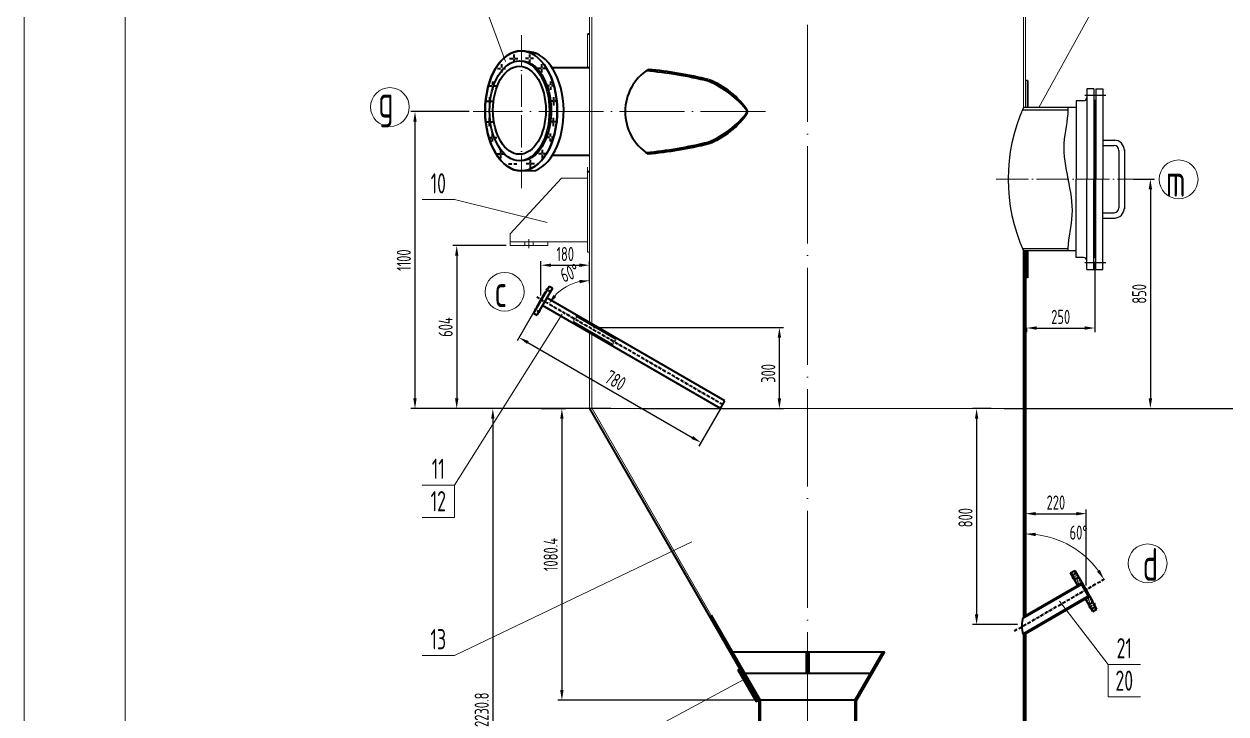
# Model space of a CAD drawing. Header units: millimetres. Extents: x -26868 to -17958, y -12097 to 518.
# Drawn here: x -26868 to -22413, y -6666 to -4110 of the extents above; entities that cross this region are included whole.
import ezdxf
from ezdxf.enums import TextEntityAlignment as Align

# ---------------------------------------------------------------- set-up
doc = ezdxf.new("R2010")
doc.units = ezdxf.units.MM
for name, pattern in [('ACAD_ISO02W100', [11, 8, -3]), ('ACAD_ISO04W100', [30, 24, -3, 0, -3]), ('ACAD_ISO10W100', [18.7, 12, -3, 0.7, -3]), ('CENTER', [2, 1.25, -0.25, 0.25, -0.25])]:
    doc.linetypes.add(name, pattern=pattern)
for name, color, linetype in [('1', 4, 'Continuous'), ('2', 3, 'Continuous'), ('4', 1, 'CENTER')]:
    doc.layers.add(name, color=color, linetype=linetype)
for name, color, linetype, lineweight in [('中心线', 1, 'ACAD_ISO04W100', 18), ('中粗线', 3, 'Continuous', 35), ('标注', 7, 'Continuous', 18), ('标注层', 7, 'Continuous', 18), ('细实线', 7, 'Continuous', 18), ('虚线', 2, 'ACAD_ISO02W100', 18)]:
    doc.layers.add(name, color=color, linetype=linetype, lineweight=lineweight)
doc.styles.add('HGCAD', font='gbenor.shx', dxfattribs={"width": 0.75, "bigfont": 'gbcbig.shx'})
doc.dimstyles.new('HGCAD$0', dxfattribs={"dimscale": 15, "dimtxt": 3.5, "dimasz": 2.5, "dimexe": 1, "dimexo": 1, "dimgap": 1, "dimtad": 1, "dimdsep": 46, "dimtxsty": 'HGCAD', "dimcen": 0, "dimadec": 1, "dimazin": 0, "dimtfac": 1, "dimtmove": 0, "dimatfit": 1, "dimfxl": 1, "dimarcsym": 0})
doc.dimstyles.new('HGCAD$2', dxfattribs={"dimscale": 15, "dimtxt": 3.5, "dimasz": 2.5, "dimexe": 1, "dimexo": 1, "dimgap": 1, "dimtad": 2, "dimtih": 1, "dimdsep": 46, "dimtxsty": 'HGCAD', "dimcen": 0, "dimazin": 0, "dimtfac": 1, "dimtmove": 0, "dimatfit": 1, "dimfxl": 1, "dimarcsym": 0})

# ---------------------------------------------------------------- blocks, each defined once
blk = doc.blocks.new('HGCAD#HGTFTK~A1Z~HGCAD图框')
at = {"layer": '细实线', "color": 7}
blk.add_lwpolyline([(10, -10), (-584, -10), (-584, 831), (10, 831)], close=True, dxfattribs=at)
at = {"layer": '细实线', "color": 2}
blk.add_lwpolyline([(0, 0), (-559, 0), (-559, 821), (0, 821)], close=True, dxfattribs=at)
blk = doc.blocks.new('*D51')
at = {"layer": 'Defpoints', "color": 0, "ltscale": 15}
for p in [(-25203.6, -4434.6), (-25419, -5534.6), (-24678, -5534.6)]:
    blk.add_point(p, dxfattribs=at)
at = {"layer": '标注', "color": 0, "lineweight": -2, "ltscale": 15}
for p, q in [((-25218.6, -4434.6), (-25434, -4434.6)), ((-25419, -4472.1), (-25419, -5497.1)), ((-24693, -5534.6), (-25434, -5534.6))]:
    blk.add_line(p, q, dxfattribs=at)
at = {"layer": '标注', "color": 0, "ltscale": 15}
for points in [[(-25425.3, -4472.1), (-25412.8, -4472.1), (-25419, -4434.6)], [(-25425.3, -5497.1), (-25412.8, -5497.1), (-25419, -5534.6)]]:
    blk.add_solid(points, dxfattribs=at)
at = {"layer": '标注', "color": 0, "ltscale": 15, "insert": (-25460.3, -4984.6), "char_height": 52.5, "attachment_point": 5, "rotation": 90, "style": 'HGCAD'}
blk.add_mtext('1100', dxfattribs=at)
blk = doc.blocks.new('*D52')
at = {"layer": 'Defpoints', "color": 0, "ltscale": 15}
for p in [(-23267.9, -5534.6), (-23337.3, -6334.6), (-23171.2, -6334.6)]:
    blk.add_point(p, dxfattribs=at)
at = {"layer": '标注', "color": 0, "lineweight": -2, "ltscale": 15}
for p, q in [((-23282.9, -5534.6), (-23352.3, -5534.6)), ((-23337.3, -5572.1), (-23337.3, -6297.1)), ((-23186.2, -6334.6), (-23352.3, -6334.6))]:
    blk.add_line(p, q, dxfattribs=at)
at = {"layer": '标注', "color": 0, "ltscale": 15}
for points in [[(-23343.6, -5572.1), (-23331.1, -5572.1), (-23337.3, -5534.6)], [(-23343.6, -6297.1), (-23331.1, -6297.1), (-23337.3, -6334.6)]]:
    blk.add_solid(points, dxfattribs=at)
at = {"layer": '标注', "color": 0, "ltscale": 15, "insert": (-23378.6, -5938.6), "char_height": 52.5, "attachment_point": 5, "rotation": 90, "style": 'HGCAD'}
blk.add_mtext('800', dxfattribs=at)
blk = doc.blocks.new('*D14')
at = {"layer": 'Defpoints', "color": 0, "ltscale": 15}
for p in [(-24772.1, -5234.6), (-24068.3, -5234.6), (-24601, -5534.6)]:
    blk.add_point(p, dxfattribs=at)
at = {"layer": '标注', "color": 0, "lineweight": -2, "ltscale": 15}
for p, q in [((-24757.1, -5234.6), (-24053.3, -5234.6)), ((-24068.3, -5497.1), (-24068.3, -5272.1)), ((-24586, -5534.6), (-24053.3, -5534.6))]:
    blk.add_line(p, q, dxfattribs=at)
at = {"layer": '标注', "color": 0, "ltscale": 15}
for points in [[(-24074.6, -5272.1), (-24062.1, -5272.1), (-24068.3, -5234.6)], [(-24074.6, -5497.1), (-24062.1, -5497.1), (-24068.3, -5534.6)]]:
    blk.add_solid(points, dxfattribs=at)
at = {"layer": '标注', "color": 0, "ltscale": 15, "insert": (-24109.6, -5404.2), "char_height": 52.5, "attachment_point": 5, "rotation": 90, "style": 'HGCAD'}
blk.add_mtext('300', dxfattribs=at)
blk = doc.blocks.new('*D18')
at = {"layer": 'Defpoints', "color": 0, "ltscale": 15}
for p in [(-23126.5, -1534.6), (-23250.3, -5534.6), (-22121.8, -5534.6)]:
    blk.add_point(p, dxfattribs=at)
at = {"layer": '标注', "color": 0, "lineweight": -2, "ltscale": 15}
for p, q in [((-23111.5, -1534.6), (-22106.8, -1534.6)), ((-22121.8, -1572.1), (-22121.8, -5497.1)), ((-23235.3, -5534.6), (-22106.8, -5534.6))]:
    blk.add_line(p, q, dxfattribs=at)
at = {"layer": '标注', "color": 0, "ltscale": 15}
for points in [[(-22128, -1572.1), (-22115.5, -1572.1), (-22121.8, -1534.6)], [(-22128, -5497.1), (-22115.5, -5497.1), (-22121.8, -5534.6)]]:
    blk.add_solid(points, dxfattribs=at)
at = {"layer": '标注', "color": 0, "ltscale": 15, "insert": (-22163, -3534.6), "char_height": 52.5, "attachment_point": 5, "rotation": 90, "style": 'HGCAD'}
blk.add_mtext('4000', dxfattribs=at)
blk = doc.blocks.new('*D56')
at = {"layer": 'Defpoints', "color": 0, "ltscale": 15}
for p in [(-22770.3, -4684.6), (-22770.3, -5534.6), (-22693.3, -5534.6)]:
    blk.add_point(p, dxfattribs=at)
at = {"layer": '标注', "color": 0, "lineweight": -2, "ltscale": 15}
for p, q in [((-22755.3, -4684.6), (-22678.3, -4684.6)), ((-22693.3, -4722.1), (-22693.3, -5497.1)), ((-22755.3, -5534.6), (-22678.3, -5534.6))]:
    blk.add_line(p, q, dxfattribs=at)
at = {"layer": '标注', "color": 0, "ltscale": 15}
for points in [[(-22699.5, -4722.1), (-22687, -4722.1), (-22693.3, -4684.6)], [(-22699.5, -5497.1), (-22687, -5497.1), (-22693.3, -5534.6)]]:
    blk.add_solid(points, dxfattribs=at)
at = {"layer": '标注', "color": 0, "ltscale": 15, "insert": (-22734.5, -5109.6), "char_height": 52.5, "attachment_point": 5, "rotation": 90, "style": 'HGCAD'}
blk.add_mtext('850', dxfattribs=at)
blk = doc.blocks.new('*D57')
at = {"layer": 'Defpoints', "color": 0, "ltscale": 15}
for p in [(-24772.1, -5003.4), (-24772.1, -5084.3), (-24952.1, -5130.6)]:
    blk.add_point(p, dxfattribs=at)
at = {"layer": '标注', "color": 0, "lineweight": -2, "ltscale": 15}
for p, q in [((-24952.1, -5115.6), (-24952.1, -4988.4)), ((-24772.1, -5069.3), (-24772.1, -4988.4)), ((-24914.6, -5003.4), (-24809.6, -5003.4))]:
    blk.add_line(p, q, dxfattribs=at)
at = {"layer": '标注', "color": 0, "ltscale": 15}
for points in [[(-24914.6, -4997.2), (-24914.6, -5009.7), (-24952.1, -5003.4)], [(-24809.6, -4997.2), (-24809.6, -5009.7), (-24772.1, -5003.4)]]:
    blk.add_solid(points, dxfattribs=at)
at = {"layer": '标注', "color": 0, "ltscale": 15, "insert": (-24862.1, -4962.2), "char_height": 52.5, "attachment_point": 5, "style": 'HGCAD'}
blk.add_mtext('180', dxfattribs=at)
blk = doc.blocks.new('*D50')
at = {"layer": 'Defpoints', "color": 0, "ltscale": 15}
for p in [(-22899.3, -4975.6), (-23152.1, -5220.8), (-22899.3, -5236)]:
    blk.add_point(p, dxfattribs=at)
at = {"layer": '标注', "color": 0, "lineweight": -2, "ltscale": 15}
for p, q in [((-22899.3, -4990.6), (-22899.3, -5251)), ((-23152.1, -5235.8), (-23152.1, -5251)), ((-23114.6, -5236), (-22936.8, -5236))]:
    blk.add_line(p, q, dxfattribs=at)
at = {"layer": '标注', "color": 0, "ltscale": 15}
for points in [[(-23114.6, -5229.8), (-23114.6, -5242.3), (-23152.1, -5236)], [(-22936.8, -5229.8), (-22936.8, -5242.3), (-22899.3, -5236)]]:
    blk.add_solid(points, dxfattribs=at)
at = {"layer": '标注', "color": 0, "ltscale": 15, "insert": (-23025.7, -5194.8), "char_height": 52.5, "attachment_point": 5, "style": 'HGCAD'}
blk.add_mtext('250', dxfattribs=at)
blk = doc.blocks.new('*D60')
at = {"layer": 'Defpoints', "color": 0, "ltscale": 15}
for p in [(-25066.5, -4930.6), (-25264.3, -5534.6), (-24966.5, -5534.6)]:
    blk.add_point(p, dxfattribs=at)
at = {"layer": '标注', "color": 0, "lineweight": -2, "ltscale": 15}
for p, q in [((-25081.5, -4930.6), (-25279.3, -4930.6)), ((-25264.3, -4968.1), (-25264.3, -5497.1)), ((-24981.5, -5534.6), (-25279.3, -5534.6))]:
    blk.add_line(p, q, dxfattribs=at)
at = {"layer": '标注', "color": 0, "ltscale": 15}
for points in [[(-25270.6, -4968.1), (-25258.1, -4968.1), (-25264.3, -4930.6)], [(-25270.6, -5497.1), (-25258.1, -5497.1), (-25264.3, -5534.6)]]:
    blk.add_solid(points, dxfattribs=at)
at = {"layer": '标注', "color": 0, "ltscale": 15, "insert": (-25305.6, -5232.6), "char_height": 52.5, "attachment_point": 5, "rotation": 90, "style": 'HGCAD'}
blk.add_mtext('604', dxfattribs=at)
blk = doc.blocks.new('*D66')
at = {"layer": 'Defpoints', "color": 0, "ltscale": 15}
for p in [(-24772.1, -1534.6), (-24968, -5121.5), (-24884.1, -5101.1), (-24772.1, -5216.1), (-24278.1, -5519.8)]:
    blk.add_point(p, dxfattribs=at)
at = {"layer": '标注', "color": 0, "ltscale": 15}
blk.add_arc((-24772.1, -5234.6), 174.3, 102.3541, 137.6459, dxfattribs=at)
for points in [[(-24810.1, -5058.1), (-24808.7, -5070.6), (-24772.1, -5060.3)], [(-24895.9, -5120.9), (-24906, -5113.5), (-24923, -5147.4)]]:
    blk.add_solid(points, dxfattribs=at)
at = {"layer": '标注', "color": 0, "ltscale": 15, "insert": (-24845.8, -5032.1), "char_height": 52.5, "attachment_point": 5, "rotation": 20, "style": 'HGCAD'}
blk.add_mtext('60%%D', dxfattribs=at)
blk = doc.blocks.new('*D69')
at = {"layer": 'Defpoints', "color": 0, "ltscale": 15}
for p in [(-23164.1, -6382.9), (-23775.6, -7244.6), (-23314.6, -7450.6), (-23464.1, -7784.1), (-23164.1, -7784.1)]:
    blk.add_point(p, dxfattribs=at)
at = {"layer": '标注', "color": 0, "ltscale": 15}
blk.add_arc((-23164.1, -8303.7), 866.2, 92.4805, 117.5195, dxfattribs=at)
for points in [[(-23201.8, -7432), (-23201.5, -7444.5), (-23164.1, -7437.5)], [(-23561.4, -7540.9), (-23567.4, -7530), (-23597.3, -7553.5)]]:
    blk.add_solid(points, dxfattribs=at)
at = {"layer": '标注', "color": 0, "ltscale": 15, "insert": (-23401.5, -7417.8), "char_height": 52.5, "attachment_point": 5, "style": 'HGCAD'}
blk.add_mtext('30°', dxfattribs=at)
blk = doc.blocks.new('*D70')
at = {"layer": 'Defpoints', "color": 0, "ltscale": 15}
for p in [(-22333.3, -5534.6), (-23154.9, -7784.1), (-22121.8, -7784.1)]:
    blk.add_point(p, dxfattribs=at)
at = {"layer": '标注', "color": 0, "lineweight": -2, "ltscale": 15}
for p, q in [((-22318.3, -5534.6), (-22106.8, -5534.6)), ((-22121.8, -5572.1), (-22121.8, -7746.6)), ((-23139.9, -7784.1), (-22106.8, -7784.1))]:
    blk.add_line(p, q, dxfattribs=at)
at = {"layer": '标注', "color": 0, "ltscale": 15}
for points in [[(-22128, -5572.1), (-22115.5, -5572.1), (-22121.8, -5534.6)], [(-22128, -7746.6), (-22115.5, -7746.6), (-22121.8, -7784.1)]]:
    blk.add_solid(points, dxfattribs=at)
at = {"layer": '标注', "color": 0, "ltscale": 15, "insert": (-22163, -6659.3), "char_height": 52.5, "attachment_point": 5, "rotation": 90, "style": 'HGCAD'}
blk.add_mtext('2250', dxfattribs=at)
blk = doc.blocks.new('*D73')
at = {"layer": 'Defpoints', "color": 0, "ltscale": 15}
for p in [(-23156.1, -4949.6), (-22940.3, -6077.3), (-22863, -6165.3), (-23156.1, -6301.7), (-23196.8, -6358)]:
    blk.add_point(p, dxfattribs=at)
at = {"layer": '标注层', "color": 0, "ltscale": 15}
blk.add_arc((-23156.1, -6334.6), 335.8, 36.4009, 83.5991, dxfattribs=at)
for points in [[(-23119, -6007), (-23118.3, -5994.6), (-23156.1, -5998.7)], [(-22880.6, -6131.8), (-22891, -6138.7), (-22865.3, -6166.6)]]:
    blk.add_solid(points, dxfattribs=at)
at = {"layer": '标注层', "color": 0, "ltscale": 15, "insert": (-22959.4, -5993.8), "char_height": 52.5, "attachment_point": 5, "style": 'HGCAD'}
blk.add_mtext('60°', dxfattribs=at)
blk = doc.blocks.new('*D74')
at = {"layer": 'Defpoints', "color": 0, "ltscale": 15}
for p in [(-22930.8, -5923.8), (-23156.1, -5928.5), (-22930.8, -6204.5)]:
    blk.add_point(p, dxfattribs=at)
at = {"layer": '标注层', "color": 0, "lineweight": -2, "ltscale": 15}
for p, q in [((-23156.1, -5913.5), (-23156.1, -5908.8)), ((-23118.6, -5923.8), (-22968.3, -5923.8)), ((-22930.8, -6189.5), (-22930.8, -5908.8))]:
    blk.add_line(p, q, dxfattribs=at)
at = {"layer": '标注层', "color": 0, "ltscale": 15}
for points in [[(-23118.6, -5917.5), (-23118.6, -5930), (-23156.1, -5923.8)], [(-22968.3, -5917.5), (-22968.3, -5930), (-22930.8, -5923.8)]]:
    blk.add_solid(points, dxfattribs=at)
at = {"layer": '标注层', "color": 0, "ltscale": 15, "insert": (-23043.5, -5882.5), "char_height": 52.5, "attachment_point": 5, "style": 'HGCAD'}
blk.add_mtext('220', dxfattribs=at)
blk = doc.blocks.new('*D80')
at = {"layer": 'Defpoints', "color": 0, "ltscale": 15}
for p in [(-24966.5, -5534.6), (-24874.5, -6614.9), (-24046.1, -6614.9)]:
    blk.add_point(p, dxfattribs=at)
at = {"layer": '细实线', "color": 0, "lineweight": -2, "ltscale": 15}
for p, q in [((-24951.5, -5534.6), (-24859.5, -5534.6)), ((-24874.5, -5572.1), (-24874.5, -6577.4)), ((-24061.1, -6614.9), (-24889.5, -6614.9))]:
    blk.add_line(p, q, dxfattribs=at)
at = {"layer": '细实线', "color": 0, "ltscale": 15}
for points in [[(-24880.8, -5572.1), (-24868.3, -5572.1), (-24874.5, -5534.6)], [(-24880.8, -6577.4), (-24868.3, -6577.4), (-24874.5, -6614.9)]]:
    blk.add_solid(points, dxfattribs=at)
at = {"layer": '细实线', "color": 0, "ltscale": 15, "insert": (-24915.8, -6074.8), "char_height": 52.5, "attachment_point": 5, "rotation": 90, "style": 'HGCAD'}
blk.add_mtext('1080.4', dxfattribs=at)
blk = doc.blocks.new('*D81')
at = {"layer": 'Defpoints', "color": 0, "ltscale": 15}
for p in [(-25024.1, -5534.6), (-25130.4, -7765.3), (-24174.3, -7765.3)]:
    blk.add_point(p, dxfattribs=at)
at = {"layer": '细实线', "color": 0, "lineweight": -2, "ltscale": 15}
for p, q in [((-25039.1, -5534.6), (-25145.4, -5534.6)), ((-25130.4, -5572.1), (-25130.4, -7727.8)), ((-24189.3, -7765.3), (-25145.4, -7765.3))]:
    blk.add_line(p, q, dxfattribs=at)
at = {"layer": '细实线', "color": 0, "ltscale": 15}
for points in [[(-25136.7, -5572.1), (-25124.2, -5572.1), (-25130.4, -5534.6)], [(-25136.7, -7727.8), (-25124.2, -7727.8), (-25130.4, -7765.3)]]:
    blk.add_solid(points, dxfattribs=at)
at = {"layer": '细实线', "color": 0, "ltscale": 15, "insert": (-25171.7, -6650), "char_height": 52.5, "attachment_point": 5, "rotation": 90, "style": 'HGCAD'}
blk.add_mtext('2230.8', dxfattribs=at)
blk = doc.blocks.new('*D82')
at = {"layer": 'Defpoints', "color": 0, "ltscale": 15}
for p in [(-24952.1, -5130.6), (-24278.1, -5519.8), (-24359.1, -5660.1)]:
    blk.add_point(p, dxfattribs=at)
at = {"layer": '细实线', "color": 0, "lineweight": -2, "ltscale": 15}
for p, q in [((-24959.6, -5143.6), (-25040.7, -5284)), ((-25000.7, -5289.7), (-24391.6, -5641.4)), ((-24285.6, -5532.8), (-24366.6, -5673.1))]:
    blk.add_line(p, q, dxfattribs=at)
at = {"layer": '细实线', "color": 0, "ltscale": 15}
for points in [[(-24997.6, -5284.3), (-25003.8, -5295.1), (-25033.2, -5271)], [(-24388.5, -5636), (-24394.7, -5646.8), (-24359.1, -5660.1)]]:
    blk.add_solid(points, dxfattribs=at)
at = {"layer": '细实线', "color": 0, "ltscale": 15, "insert": (-24675.5, -5429.8), "char_height": 52.5, "attachment_point": 5, "rotation": 330, "style": 'HGCAD'}
blk.add_mtext('780', dxfattribs=at)

msp = doc.modelspace()

# ---------------------------------------------------------------- hatches: boundary and pattern name
at = {"layer": '标注'}
h = msp.add_hatch(dxfattribs=at)
h.set_pattern_fill('ANSI31', color=256, scale=2, angle=30, style=0)
h.set_pattern_definition([(75, (-13375.492, -21666.87), (-6.133629, 1.643501), [])])
h.paths.add_polyline_path([(-22906.854, -6285.901), (-22891.266, -6276.901), (-22896.766, -6267.375), (-22912.354, -6276.375)])
h.paths.add_polyline_path([(-22989.354, -6143.007), (-22973.766, -6134.007), (-22968.266, -6143.533), (-22983.854, -6152.533)])
h.paths.add_polyline_path([(-22933.354, -6240.002), (-22916.034, -6230.002), (-22906.034, -6247.322), (-22907.766, -6248.322), (-22905.766, -6251.786), (-22921.354, -6260.786)])
h.paths.add_polyline_path([(-22962.854, -6188.906), (-22945.534, -6178.906), (-22955.534, -6161.586), (-22957.266, -6162.586), (-22959.266, -6159.121), (-22974.854, -6168.121)])

# ---------------------------------------------------------------- linework, layer by layer
at = {"layer": '1'}
msp.add_spline([(-22997.702, -4949.561), (-22997.702, -4941.561), (-22982.702, -4817.061), (-23012.702, -4552.061), (-22997.702, -4427.561), (-22997.702, -4419.561)], degree=3, dxfattribs=at)
at = {"layer": '2'}
for p, q in [((-23148.137, -4319.561), (-23156.137, -4319.561)), ((-22928.702, -4349.561), (-22928.702, -4684.561)), ((-22902.702, -4349.561), (-22928.702, -4349.561)), ((-22902.702, -4349.561), (-22902.702, -4684.561)), ((-22895.608, -4349.561), (-22869.608, -4349.561)), ((-22895.608, -4349.561), (-22895.608, -4684.561)), ((-22869.608, -4349.561), (-22869.608, -4684.561)), ((-22967.702, -4394.061), (-22967.702, -4684.561)), ((-22940.702, -4394.061), (-22967.702, -4394.061)), ((-22897.608, -4393.561), (-22902.702, -4393.561)), ((-22900.702, -4684.561), (-22900.702, -4393.561)), ((-22897.608, -4684.561), (-22897.608, -4393.561)), ((-22897.608, -4393.561), (-22895.608, -4393.561)), ((-23167.641, -4427.561), (-22997.702, -4427.561)), ((-22967.702, -4419.561), (-23164.137, -4419.561)), ((-22869.608, -4540.215), (-22824.364, -4540.215)), ((-22869.608, -4560.215), (-22827.608, -4560.215)), ((-22809.608, -4578.215), (-22809.608, -4790.908)), ((-22789.608, -4574.971), (-22789.608, -4794.152)), ((-22967.702, -4975.061), (-22967.702, -4684.561)), ((-22928.702, -5019.561), (-22928.702, -4684.561)), ((-22902.702, -5019.561), (-22902.702, -4684.561)), ((-22900.702, -4684.561), (-22900.702, -4975.561)), ((-22897.608, -4684.561), (-22897.608, -4975.561)), ((-22895.608, -5019.561), (-22895.608, -4684.561)), ((-22869.608, -5019.561), (-22869.608, -4684.561)), ((-22869.608, -4808.908), (-22827.608, -4808.908)), ((-22869.608, -4828.908), (-22824.364, -4828.908)), ((-23167.641, -4941.561), (-22997.702, -4941.561)), ((-22967.702, -4949.561), (-23164.137, -4949.561)), ((-22940.702, -4975.061), (-22967.702, -4975.061)), ((-22940.702, -4975.061), (-22967.702, -4975.061)), ((-22897.608, -4975.561), (-22902.702, -4975.561)), ((-22897.608, -4975.561), (-22895.608, -4975.561)), ((-22928.702, -5019.561), (-22869.608, -5019.561)), ((-23148.137, -5049.561), (-23156.137, -5049.561))]:
    msp.add_line(p, q, dxfattribs=at)
for centre, radius, start, end in [((-22940.702, -4382.061), 12, 270, 360), ((-22570.066, -4684.561), 650.496, 155.959552, 204.040448), ((-22827.608, -4578.215), 38.138, 360, 90), ((-22827.608, -4578.215), 18, 360, 90), ((-22827.608, -4790.908), 18, 270, 0), ((-22827.608, -4790.908), 38.138, 270, 0), ((-22940.702, -4987.061), 12, 360, 90)]:
    msp.add_arc(centre, radius, start, end, dxfattribs=at)
at = {"layer": '4'}
for p, q in [((-22858.569, -4374.561), (-22935.702, -4374.561)), ((-22858.569, -4994.561), (-22935.702, -4994.561))]:
    msp.add_line(p, q, dxfattribs=at)
at = {"layer": '中心线', "ltscale": 15}
msp.add_line((-23964.137, -961.695), (-23964.137, -7765.423), dxfattribs=at)
at = {"layer": '中心线', "ltscale": 5}
for p, q in [((-25023.909, -4717.513), (-25023.909, -4151.609)), ((-23264.979, -4684.561), (-22730.628, -4684.561)), ((-24243.058, -6434.953), (-24139.137, -6614.95))]:
    msp.add_line(p, q, dxfattribs=at)
at = {"layer": '中心线', "ltscale": 10}
msp.add_line((-24120.278, -4434.561), (-25203.625, -4434.561), dxfattribs=at)
at = {"layer": '中粗线'}
for p, q in [((-24772.137, -4147.061), (-24780.137, -4147.061)), ((-25018.166, -4209.581), (-24978.206, -4215.205)), ((-24772.137, -4272.061), (-24910.555, -4272.061)), ((-23148.137, -4319.561), (-23148.137, -4419.561)), ((-24772.137, -4597.061), (-24909.963, -4597.061)), ((-25026.998, -4654.022), (-24972.7, -4652.143)), ((-24772.137, -4657.061), (-24780.137, -4657.061)), ((-23164.137, -4949.561), (-23164.137, -6306.271)), ((-23156.137, -4949.561), (-23156.137, -6301.652)), ((-23148.137, -4949.561), (-23148.137, -5049.561)), ((-24921.655, -5081.842), (-24979.155, -5181.435)), ((-24935.887, -5102.493), (-24968.387, -5158.784)), ((-24909.531, -5088.842), (-24967.031, -5188.435)), ((-24934.155, -5103.493), (-24935.887, -5102.493)), ((-24909.531, -5088.842), (-24921.655, -5081.842)), ((-24968.387, -5158.784), (-24966.655, -5159.784)), ((-24952.137, -5130.638), (-24960.137, -5144.495)), ((-24286.089, -5533.656), (-24946.281, -5152.495)), ((-24270.089, -5505.944), (-24930.281, -5124.782)), ((-24979.155, -5181.435), (-24967.031, -5188.435)), ((-24675.429, -5275.962), (-24820.591, -5192.153)), ((-24686.522, -5298.425), (-24831.684, -5214.616)), ((-24286.089, -5533.656), (-24270.089, -5505.944)), ((-24772.137, -5534.561), (-24145.137, -6620.557)), ((-24673.375, -5705.623), (-24152.637, -6607.567)), ((-22989.354, -6143.007), (-22973.766, -6134.007)), ((-22962.354, -6189.772), (-22989.354, -6143.007)), ((-22983.854, -6152.533), (-22968.266, -6143.533)), ((-22973.766, -6134.007), (-22957.266, -6162.586)), ((-23165.843, -6311.298), (-22947.614, -6185.303)), ((-23164.137, -6306.271), (-22949.364, -6182.272)), ((-22974.854, -6168.121), (-22959.266, -6159.121)), ((-22962.854, -6188.906), (-22945.534, -6178.906)), ((-22955.534, -6161.586), (-22957.266, -6162.586)), ((-22906.034, -6247.322), (-22955.534, -6161.586)), ((-22920.864, -6231.635), (-22949.364, -6182.272)), ((-23165.313, -6368.727), (-22922.614, -6228.604)), ((-23164.137, -6372.089), (-22920.864, -6231.635)), ((-22933.354, -6240.002), (-22916.034, -6230.002)), ((-22906.854, -6285.901), (-22933.854, -6239.135)), ((-22921.354, -6260.786), (-22905.766, -6251.786)), ((-22912.354, -6276.375), (-22896.766, -6267.375)), ((-22907.766, -6248.322), (-22906.034, -6247.322)), ((-22891.266, -6276.901), (-22907.766, -6248.322)), ((-22906.854, -6285.901), (-22891.266, -6276.901)), ((-24321.236, -6299.544), (-24139.137, -6614.95)), ((-23156.137, -6367.47), (-23156.137, -7439.817)), ((-23164.137, -6372.089), (-23164.137, -7439.817)), ((-24243.058, -6434.953), (-23678.288, -6434.953)), ((-23969.137, -6434.953), (-23969.137, -6514.953)), ((-23959.137, -6434.953), (-23959.137, -6514.953)), ((-23685.216, -6434.953), (-23789.137, -6614.95)), ((-23678.288, -6434.953), (-23782.209, -6614.95)), ((-24222.369, -6502.788), (-24215.441, -6498.788)), ((-24222.369, -6502.788), (-24154.869, -6619.701)), ((-24196.87, -6514.953), (-23731.404, -6514.953)), ((-24154.869, -6619.701), (-24147.941, -6615.701)), ((-23783.137, -6614.95), (-24148.375, -6614.95)), ((-24145.137, -6614.95), (-24145.137, -7735.342)), ((-24139.137, -6614.95), (-24139.137, -7460.882)), ((-23789.137, -6614.95), (-23789.137, -7504.154)), ((-23783.137, -6614.95), (-23783.137, -7735.342))]:
    msp.add_line(p, q, dxfattribs=at)
at = {"layer": '中粗线', "color": 1, "linetype": 'ACAD_ISO10W100'}
for p, q in [((-25053.192, -4222.358), (-25053.192, -4252.958)), ((-24994.627, -4222.358), (-24994.627, -4252.958)), ((-25113.538, -4274.561), (-25082.938, -4274.561)), ((-25098.238, -4259.261), (-25098.238, -4289.861)), ((-25068.492, -4237.658), (-25037.892, -4237.658)), ((-24979.327, -4237.658), (-25009.927, -4237.658)), ((-24934.281, -4274.561), (-24964.881, -4274.561)), ((-24949.581, -4259.261), (-24949.581, -4289.861)), ((-25146.411, -4338.782), (-25115.811, -4338.782)), ((-25131.111, -4323.482), (-25131.111, -4354.082)), ((-24901.408, -4338.782), (-24932.008, -4338.782)), ((-24916.708, -4323.482), (-24916.708, -4354.082)), ((-25157.906, -4396.279), (-25127.306, -4396.279)), ((-25142.606, -4380.979), (-25142.606, -4411.579)), ((-24889.913, -4396.279), (-24920.513, -4396.279)), ((-24905.213, -4380.979), (-24905.213, -4411.579)), ((-25157.906, -4472.844), (-25127.306, -4472.844)), ((-25142.606, -4488.144), (-25142.606, -4457.544)), ((-24889.913, -4472.844), (-24920.513, -4472.844)), ((-24905.213, -4488.144), (-24905.213, -4457.544)), ((-25146.411, -4530.341), (-25115.811, -4530.341)), ((-25131.111, -4545.641), (-25131.111, -4515.041)), ((-24901.408, -4530.341), (-24932.008, -4530.341)), ((-24916.708, -4545.641), (-24916.708, -4515.041)), ((-25101.328, -4606.533), (-25101.328, -4575.933)), ((-24946.491, -4606.533), (-24946.491, -4575.933)), ((-25116.628, -4591.233), (-25086.028, -4591.233)), ((-25071.844, -4628.317), (-25041.244, -4628.317)), ((-24975.975, -4628.317), (-25006.575, -4628.317)), ((-24991.275, -4643.617), (-24991.275, -4613.017)), ((-24931.191, -4591.233), (-24961.791, -4591.233)), ((-24278.089, -5519.8), (-24967.99, -5121.485)), ((-24912.7, -5104.332), (-24933.485, -5092.332)), ((-24955.2, -5177.944), (-24975.985, -5165.944)), ((-23196.778, -6358.026), (-22863.013, -6165.326)), ((-22983.685, -6162.827), (-22959.436, -6148.827)), ((-22921.185, -6271.08), (-22896.936, -6257.08))]:
    msp.add_line(p, q, dxfattribs=at)
at = {"layer": '中粗线', "extrusion": (0.799211, 0.000746623, 0.60105)}
for centre, radius in [((-4408.299, 15045.881, -20002.513), 222.44), ((-4408.299, 15045.881, -20010.25), 184.839), ((-4406.096, 15048, -20009.2), 163.064)]:
    msp.add_circle(centre, radius, dxfattribs=at)
at = {"layer": '中粗线', "extrusion": (-0.799211, -0.000746623, -0.60105)}
msp.add_circle((4408.299, 15045.881, 20002.513), 222.44, dxfattribs=at)
at = {"layer": '中粗线', "extrusion": (0.799211, 0.000746623, 0.60105)}
msp.add_arc((-4411.513, 15057.547, -19963.867), 222.44, 192.339561, 2.095808, dxfattribs=at)
at = {"layer": '中粗线', "extrusion": (-0.799211, -0.000746623, -0.60105)}
msp.add_arc((4408.299, 15045.881, 20002.513), 184.94, 177.845979, 2.154021, dxfattribs=at)
at = {"layer": '中粗线'}
for centre, radius, start, end in [((-24453.903, -4434.774), 186.057, 122.588321, 237.200481), ((-24705.267, -5842.062), 1565.34, 76.205814, 84.746499), ((-24705.267, -5842.062), 1571.34, 76.205814, 84.479928), ((-24433.394, -4592.413), 294.907, 33.118719, 69.461681), ((-24459.039, -4637.513), 340.236, 36.619761, 68.081908), ((-24459.039, -4231.61), 340.236, 291.918092, 323.380239), ((-24433.394, -4276.709), 294.907, 290.538319, 326.881281), ((-24198.518, -4434.561), 12.556, 344.865206, 15.134794), ((-24705.267, -3027.06), 1565.34, 275.234108, 283.794186), ((-24705.267, -3027.06), 1571.34, 275.498929, 283.794186), ((-23075.427, -6339.18), 94.617, 159.646524, 200.353476)]:
    msp.add_arc(centre, radius, start, end, dxfattribs=at)
at = {"layer": '标注', "ltscale": 15}
for p, q in [((-24772.137, -1534.561), (-24772.137, -5216.086)), ((-24764.137, -1534.561), (-24764.137, -5220.705)), ((-23164.137, -1534.561), (-23164.137, -4419.561)), ((-23156.137, -1534.561), (-23156.137, -4419.561)), ((-25083.627, -4248.612), (-25272.557, -3733.603)), ((-23106.09, -4419.561), (-22849.999, -3953.189)), ((-24780.137, -4147.061), (-24780.137, -4272.061)), ((-24780.137, -4955.561), (-24780.137, -4640.561)), ((-24876.508, -4680.561), (-25066.508, -4886.561)), ((-24780.137, -4680.561), (-24876.508, -4680.561)), ((-25272.557, -4760.205), (-24928.51, -4845.364)), ((-25066.508, -4886.561), (-25066.508, -4930.561)), ((-24780.137, -4916.561), (-25066.508, -4916.561)), ((-25066.508, -4930.561), (-24926.508, -4930.561)), ((-25011.508, -4930.561), (-25011.508, -4916.561)), ((-24981.508, -4930.561), (-24981.508, -4916.561)), ((-24926.508, -4916.561), (-24926.508, -4930.561)), ((-24772.137, -4955.561), (-24780.137, -4955.561)), ((-23164.137, -4949.561), (-23164.137, -6302.256)), ((-23156.137, -4949.561), (-23156.137, -6301.652)), ((-25272.557, -5817.6), (-24873.093, -5184.935)), ((-24772.137, -5253.037), (-24772.137, -5534.561)), ((-24764.137, -5257.655), (-24764.137, -5534.561)), ((-23156.137, -5534.561), (-24772.137, -5534.561)), ((-24772.137, -5534.561), (-24152.637, -6607.567)), ((-24762.899, -5534.561), (-24256.558, -6411.57)), ((-25272.557, -5817.6), (-25272.557, -5937.6)), ((-24392.788, -6028.551), (-25272.557, -6448.667)), ((-22849.999, -6482.179), (-23029.566, -6248.296)), ((-23156.137, -6367.47), (-23156.137, -7784.084)), ((-23164.137, -6372.089), (-23164.137, -7784.084)), ((-22849.999, -6482.179), (-22849.999, -6602.179)), ((-24199.589, -6538.244), (-25272.557, -7112.498))]:
    msp.add_line(p, q, dxfattribs=at)
at = {"layer": '标注', "color": 4, "ltscale": 15}
for p, q in [((-25272.557, -4760.205), (-25392.557, -4760.205)), ((-25272.557, -5817.6), (-25392.557, -5817.6)), ((-25272.557, -5937.6), (-25392.557, -5937.6)), ((-25272.557, -6448.667), (-25392.557, -6448.667)), ((-22849.999, -6482.179), (-22729.999, -6482.179)), ((-22849.999, -6602.179), (-22729.999, -6602.179))]:
    msp.add_line(p, q, dxfattribs=at)
at = {"layer": '标注', "color": 1, "linetype": 'ACAD_ISO10W100', "ltscale": 15}
msp.add_line((-24996.508, -4940.561), (-24996.508, -4906.561), dxfattribs=at)
at = {"layer": '标注', "ltscale": 20}
for centre in [(-25512.083, -4417.639), (-22588.575, -4685.517), (-25086.605, -5101.781), (-22703.529, -6107.889)]:
    msp.add_circle(centre, 71.902, dxfattribs=at)
at = {"layer": '标注', "ltscale": 15}
for points in [[(-24822.38, -5187.078), (-24821.475, -5199.164), (-24829.495, -5201.446), (-24829.629, -5209.672), (-24834.034, -5217.3)], [(-24677.218, -5270.887), (-24676.313, -5282.974), (-24684.333, -5285.255), (-24684.468, -5293.481), (-24688.872, -5301.11)]]:
    msp.add_spline(points, degree=3, dxfattribs=at)

# ---------------------------------------------------------------- block references
at = {"layer": '虚线', "ltscale": 15, "xscale": 15, "yscale": 15, "zscale": 15}
msp.add_blockref('HGCAD#HGTFTK~A1Z~HGCAD图框', (-18108.087, -11946.713), dxfattribs=at)

# ---------------------------------------------------------------- texts
at = {"layer": '标注', "ltscale": 20, "style": 'HGCAD', "width": 0.75}
for s, p in [('g', (-25526.642, -4413.936)), ('m', (-22599.24, -4689.025)), ('c', (-25101.164, -5098.078)), ('d', (-22692.864, -6111.397))]:
    msp.add_text(s, height=121.5, dxfattribs=at).set_placement(p, align=Align.MIDDLE)
at = {"layer": '标注', "color": 3, "ltscale": 15, "style": 'HGCAD', "width": 0.75}
for s, p in [('10', (-25332.557, -4700.205)), ('11', (-25332.557, -5757.6)), ('12', (-25332.557, -5877.6)), ('13', (-25332.557, -6388.667)), ('21', (-22789.999, -6422.179)), ('20', (-22789.999, -6542.179))]:
    msp.add_text(s, height=75, dxfattribs=at).set_placement(p, align=Align.MIDDLE)

# ---------------------------------------------------------------- dimensions: what is measured, and where the dimension line sits
at = {"layer": '标注', "ltscale": 15}
dim = msp.add_angular_dim_2l(base=(-24884.145, -5101.075), line1=((-24772.137, -1534.561), (-24772.137, -5216.086)), line2=((-24278.089, -5519.8), (-24967.99, -5121.485)), text='60%%D', dimstyle='HGCAD$2', override={"dimtad": 1, "dimtih": 0, "dimdec": 1, "dimadec": 1, "dimazin": 2}, dxfattribs=at)
dim.commit()
dim.dimension.update_dxf_attribs({"geometry": '*D66', "text_midpoint": (-24831.735, -5070.816), "dimtype": 162})
for base, p1, p2, picture, middle in [((-22121.777, -5534.561), (-23126.475, -1534.561), (-23250.281, -5534.561), '*D18', (-22121.777, -3534.561)), ((-25419, -5534.561), (-25203.625, -4434.561), (-24677.993, -5534.561), '*D51', (-25419, -4984.561)), ((-23337.338, -6334.561), (-23267.873, -5534.561), (-23171.237, -6334.561), '*D52', (-23337.338, -5938.561))]:
    dim = msp.add_linear_dim(base=base, p1=p1, p2=p2, angle=90, dimstyle='HGCAD$0', dxfattribs=at)
    dim.commit()
    dim.dimension.update_dxf_attribs({"geometry": picture, "text_midpoint": middle, "dimtype": 160})
for base, p1, p2, picture, middle in [((-22693.284, -5534.561), (-22770.298, -4684.561), (-22770.298, -5534.561), '*D56', (-22734.534, -5109.561)), ((-25264.324, -5534.561), (-25066.508, -4930.561), (-24966.508, -5534.561), '*D60', (-25305.574, -5232.561))]:
    dim = msp.add_linear_dim(base=base, p1=p1, p2=p2, angle=90, dimstyle='HGCAD$0', dxfattribs=at)
    dim.commit()
    dim.dimension.update_dxf_attribs({"geometry": picture, "text_midpoint": middle})
dim = msp.add_linear_dim(base=(-24772.137, -5003.424), p1=(-24952.137, -5130.638), p2=(-24772.137, -5084.274), dimstyle='HGCAD$0', dxfattribs=at)
dim.commit()
dim.dimension.update_dxf_attribs({"geometry": '*D57', "text_midpoint": (-24862.137, -5003.424), "dimtype": 160})
dim = msp.add_linear_dim(base=(-22899.288, -5236.037), p1=(-23152.137, -5220.757), p2=(-22899.288, -4975.561), text='250', dimstyle='HGCAD$0', dxfattribs=at)
dim.commit()
dim.dimension.update_dxf_attribs({"geometry": '*D50', "text_midpoint": (-23025.712, -5194.787)})
dim = msp.add_linear_dim(base=(-24068.316, -5234.561), p1=(-24600.959, -5534.561), p2=(-24772.137, -5234.561), angle=90, text='300', dimstyle='HGCAD$0', dxfattribs=at)
dim.commit()
dim.dimension.update_dxf_attribs({"geometry": '*D14', "text_midpoint": (-24068.316, -5404.208), "dimtype": 160})
dim = msp.add_linear_dim(base=(-22121.777, -7784.084), p1=(-22333.348, -5534.561), p2=(-23154.899, -7784.084), angle=90, text='2250', dimstyle='HGCAD$0', dxfattribs=at)
dim.commit()
dim.dimension.update_dxf_attribs({"geometry": '*D70', "text_midpoint": (-22163.027, -6659.323)})
dim = msp.add_angular_dim_2l(base=(-23314.56, -7450.61), line1=((-23164.137, -6382.867), (-23164.137, -7784.084)), line2=((-23775.637, -7244.55), (-23464.137, -7784.084)), dimstyle='HGCAD$2', override={"dimdec": 0, "dimadec": 0, "dimazin": 2}, dxfattribs=at)
dim.commit()
dim.dimension.update_dxf_attribs({"geometry": '*D69', "text_midpoint": (-23401.524, -7417.757)})
at = {"layer": '标注层', "ltscale": 15}
dim = msp.add_angular_dim_2l(base=(-22940.259, -6077.288), line1=((-23156.137, -4949.561), (-23156.137, -6301.652)), line2=((-23196.778, -6358.026), (-22863.013, -6165.326)), dimstyle='HGCAD$2', override={"dimdec": 1, "dimadec": 0, "dimazin": 2}, dxfattribs=at)
dim.commit()
dim.dimension.update_dxf_attribs({"geometry": '*D73', "text_midpoint": (-22959.384, -5993.775)})
dim = msp.add_linear_dim(base=(-22930.784, -5923.763), p1=(-23156.137, -5928.523), p2=(-22930.784, -6204.454), text='220', dimstyle='HGCAD$0', override={"dimdec": 1}, dxfattribs=at)
dim.commit()
dim.dimension.update_dxf_attribs({"geometry": '*D74', "text_midpoint": (-23043.46, -5882.513)})
at = {"layer": '细实线', "ltscale": 15}
dim = msp.add_aligned_dim(p1=(-24952.137, -5130.638), p2=(-24278.089, -5519.8), distance=-162.035, text='780', dimstyle='HGCAD$0', override={"dimdec": 1}, dxfattribs=at)
dim.commit()
dim.dimension.update_dxf_attribs({"geometry": '*D82', "text_midpoint": (-24675.506, -5429.822)})
for base, p1, p2, picture, middle in [((-25130.416, -7765.342), (-25024.064, -5534.561), (-24174.341, -7765.342), '*D81', (-25171.666, -6649.952)), ((-24874.54, -6614.95), (-24966.508, -5534.561), (-24046.102, -6614.95), '*D80', (-24915.79, -6074.755))]:
    dim = msp.add_linear_dim(base=base, p1=p1, p2=p2, angle=90, dimstyle='HGCAD$0', override={"dimdec": 1}, dxfattribs=at)
    dim.commit()
    dim.dimension.update_dxf_attribs({"geometry": picture, "text_midpoint": middle})

doc.saveas('drawing.dxf')
